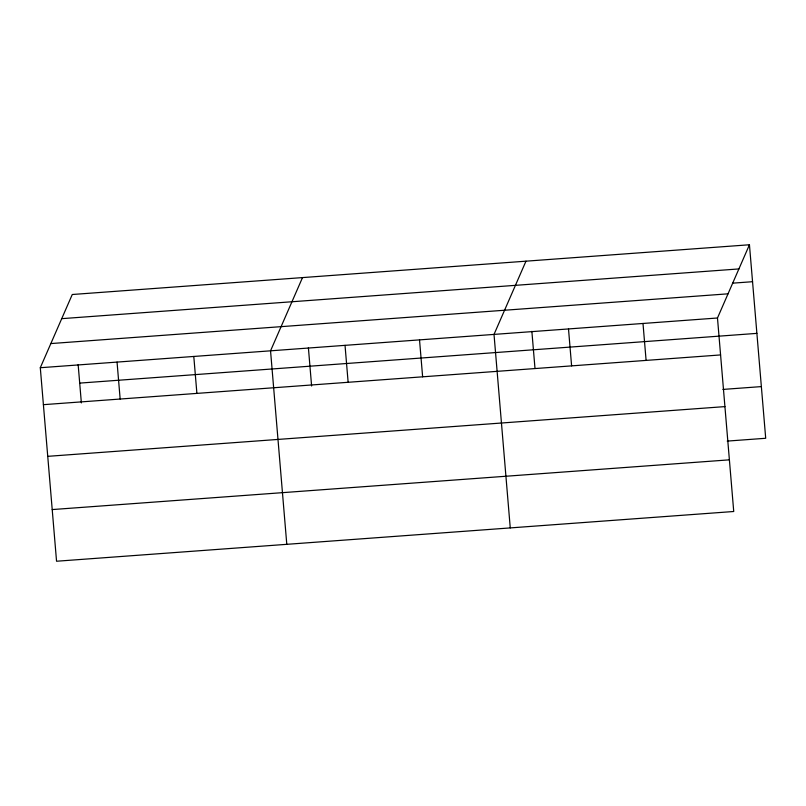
<?xml version="1.0" encoding="UTF-8"?>
<svg xmlns="http://www.w3.org/2000/svg" width="806" height="806" viewBox="0 0 806 806"><rect width="100%" height="100%" fill="white"/><g stroke="black" fill="none" stroke-linecap="round" stroke-linejoin="round"><path stroke-width="1.21" d="M749.449 244.762L717.481 317.997L733.732 511.498L56.551 561.238L40.3 367.727L72.268 294.502L749.449 244.762L765.7 438.273L727.213 441.094M302.512 277.586L270.544 350.822L286.795 544.332M525.975 261.174L494.018 334.409L510.258 527.91M61.719 318.662L738.901 268.932M732.684 283.158L752.552 281.707M50.849 343.568L728.03 293.827M40.3 367.727L717.481 317.997M79.703 383.102L756.894 333.372M43.403 404.672L720.584 354.932M722.871 389.429L761.358 386.598M47.745 456.337L724.926 406.607M52.209 509.573L729.4 459.833M642.997 323.468L646.1 360.403M568.502 328.939L571.605 365.874M531.869 331.326L534.983 368.352M419.523 339.88L422.626 376.815M345.028 345.351L348.132 382.286M308.396 347.739L311.61 386.003M193.793 356.454L196.896 393.399M117.051 362.096L120.154 399.03M78.152 364.655L81.366 402.909"/></g></svg>
